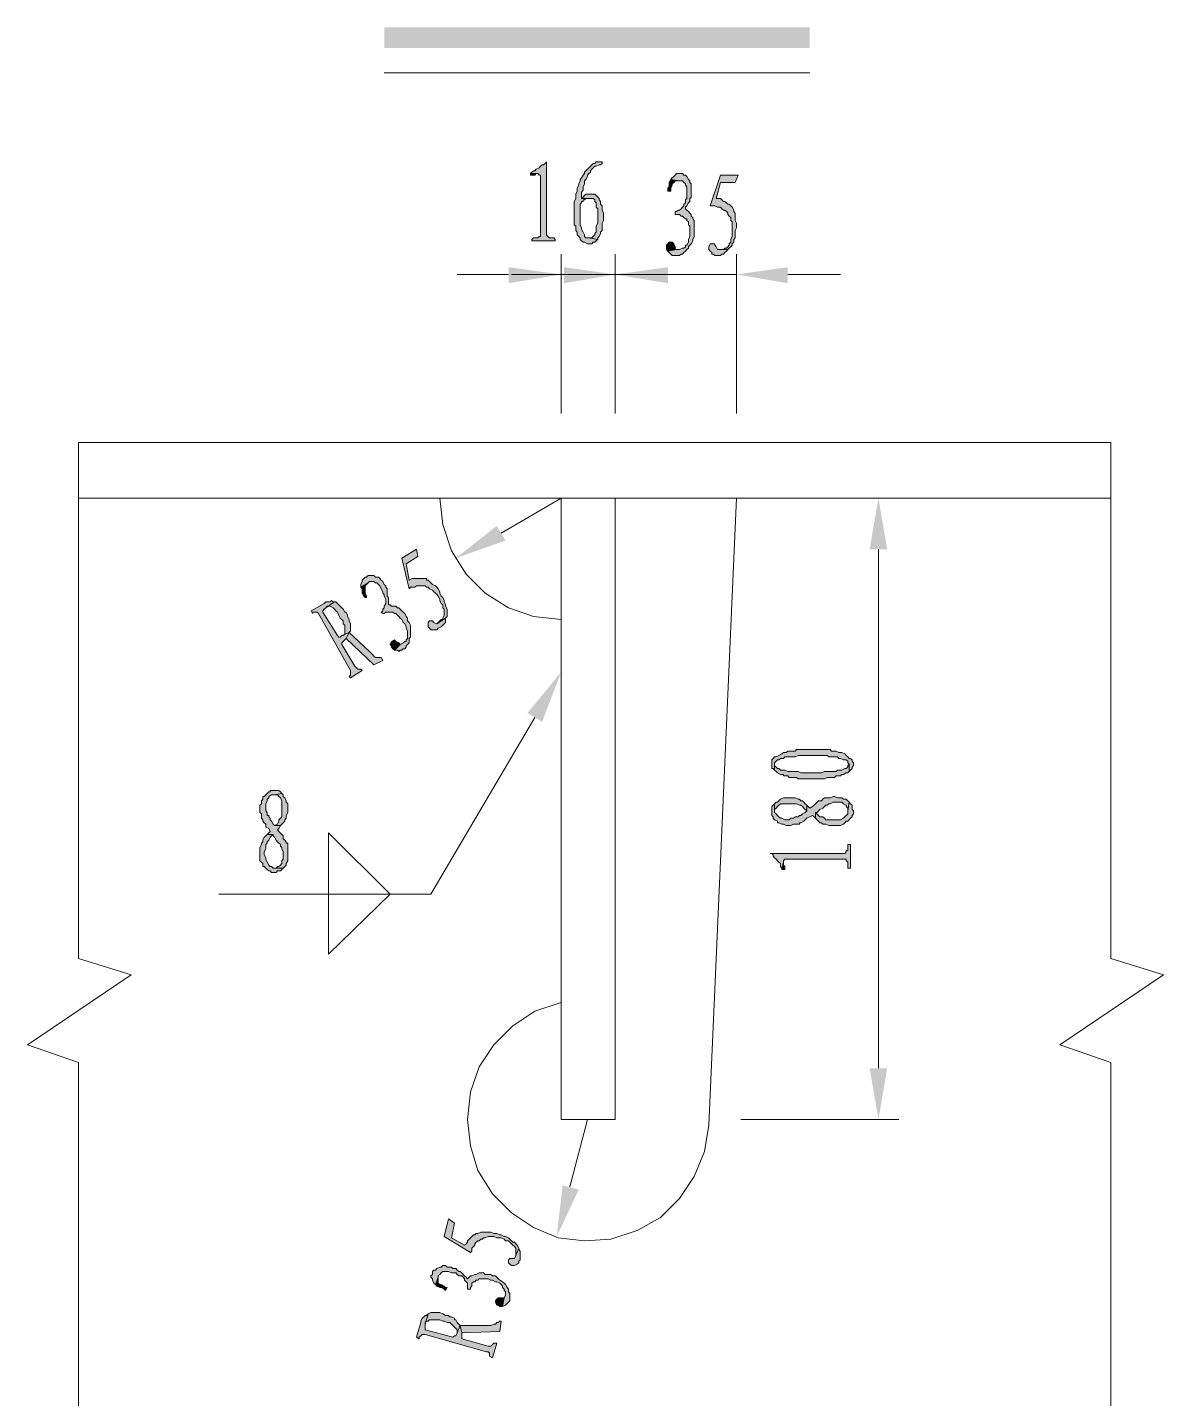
# Model space of a CAD drawing. Header units: inches. Extents: x 20 to 409, y 5 to 283.
# Drawn here: x 278.27 to 311.16, y 32.74 to 72.45 of the extents above; entities that cross this region are included whole.
import ezdxf

# ---------------------------------------------------------------- set-up
doc = ezdxf.new("R2010")
doc.units = ezdxf.units.IN
doc.header["$MEASUREMENT"] = 0
doc.layers.add('C00-00-00', color=7, linetype='Continuous')

msp = doc.modelspace()

# ---------------------------------------------------------------- hatches: boundary and pattern name
at = {"layer": 'C00-00-00'}
h = msp.add_hatch(color=0, dxfattribs=at)
h.dxf.hatch_style = 2
h.paths.add_polyline_path([(288.595, 72.45), (288.595, 71.857), (300.914, 72.45)])
h = msp.add_hatch(color=0, dxfattribs=at)
h.dxf.hatch_style = 2
h.paths.add_polyline_path([(288.595, 71.857), (300.914, 72.45), (300.914, 71.857)])
h = msp.add_hatch(color=0, dxfattribs=at)
h.dxf.hatch_style = 2
h.paths.add_polyline_path([(293.294, 68.555), (293.252, 68.513), (293.21, 68.471), (293.167, 68.471), (293.125, 68.428), (293.083, 68.386), (292.998, 68.344), (292.956, 68.301), (292.913, 68.301), (292.871, 68.259), (292.829, 68.217), (293.04, 68.217), (293.083, 68.174), (293.125, 68.174), (293.125, 68.09), (293.125, 66.396), (293.083, 66.396), (293.04, 66.354), (292.913, 66.354), (292.871, 66.312), (292.871, 66.269), (293.548, 66.269), (293.548, 66.312), (293.506, 66.354), (293.379, 66.354), (293.337, 66.396), (293.294, 66.439)])
h = msp.add_hatch(color=0, dxfattribs=at)
h.dxf.hatch_style = 2
h.paths.add_polyline_path([(294.903, 68.555), (294.734, 68.555), (294.691, 68.513), (294.649, 68.513), (294.607, 68.471), (294.564, 68.428), (294.522, 68.386), (294.48, 68.344), (294.437, 68.301), (294.395, 68.259), (294.395, 68.217), (294.353, 68.174), (294.31, 68.09), (294.268, 68.047), (294.268, 68.005), (294.226, 67.92), (294.226, 67.878), (294.183, 67.793), (294.183, 67.709), (294.141, 67.624), (294.141, 67.497), (294.099, 67.412), (294.099, 66.735), (294.141, 66.693), (294.141, 66.566), (294.183, 66.523), (294.183, 66.439), (294.226, 66.396), (294.268, 66.354), (294.268, 66.312), (294.31, 66.269), (294.353, 66.227), (294.395, 66.227), (294.48, 66.185), (294.607, 66.185), (294.649, 66.227), (294.691, 66.227), (294.734, 66.269), (294.776, 66.312), (294.522, 66.354), (294.437, 66.354), (294.395, 66.396), (294.395, 66.439), (294.353, 66.523), (294.31, 66.608), (294.31, 66.65), (294.268, 66.735), (294.268, 67.328), (294.31, 67.37), (294.31, 67.412), (294.353, 67.412), (294.353, 67.455), (294.395, 67.455), (294.437, 67.497), (294.564, 67.497), (294.31, 67.497), (294.31, 67.666), (294.353, 67.751), (294.353, 67.836), (294.395, 67.92), (294.395, 68.005), (294.437, 68.047), (294.48, 68.132), (294.48, 68.174), (294.522, 68.217), (294.564, 68.259), (294.564, 68.301), (294.607, 68.344), (294.649, 68.386), (294.691, 68.428), (294.734, 68.428), (294.818, 68.471), (294.861, 68.471), (294.903, 68.513)])
h = msp.add_hatch(color=0, dxfattribs=at)
h.dxf.hatch_style = 2
h.paths.add_polyline_path([(292.829, 68.217), (292.829, 68.174), (292.913, 68.174), (292.956, 68.174), (292.998, 68.217), (293.04, 68.217)])
h = msp.add_hatch(color=0, dxfattribs=at)
h.dxf.hatch_style = 2
h.paths.add_polyline_path([(297.189, 68.217), (297.062, 68.217), (297.02, 68.174), (296.977, 68.132), (296.935, 68.09), (296.893, 68.047), (297.147, 68.005), (297.231, 68.005), (297.274, 67.963), (297.316, 67.92), (297.316, 67.878), (297.358, 67.836), (297.358, 67.497), (297.316, 67.455), (297.316, 67.37), (297.274, 67.328), (297.274, 67.285), (297.231, 67.243), (297.189, 67.201), (297.147, 67.158), (297.104, 67.158), (297.062, 67.116), (297.02, 67.116), (297.02, 67.031), (297.147, 67.031), (297.189, 66.989), (297.231, 66.989), (297.274, 66.947), (297.316, 66.904), (297.358, 66.904), (297.358, 66.862), (297.401, 66.82), (297.401, 66.735), (297.443, 66.693), (297.443, 66.396), (297.401, 66.312), (297.401, 66.227), (297.358, 66.142), (297.316, 66.142), (297.316, 66.1), (297.274, 66.058), (297.231, 66.058), (297.147, 66.015), (297.062, 66.015), (296.808, 65.973), (296.85, 65.931), (296.893, 65.888), (296.935, 65.846), (297.147, 65.846), (297.189, 65.888), (297.231, 65.888), (297.274, 65.931), (297.316, 65.973), (297.358, 66.015), (297.401, 66.058), (297.401, 66.1), (297.443, 66.142), (297.485, 66.185), (297.528, 66.269), (297.528, 66.312), (297.57, 66.396), (297.57, 66.862), (297.528, 66.904), (297.528, 66.947), (297.485, 66.989), (297.485, 67.031), (297.443, 67.074), (297.401, 67.116), (297.358, 67.158), (297.316, 67.201), (297.316, 67.243), (297.358, 67.285), (297.401, 67.37), (297.443, 67.412), (297.443, 67.497), (297.485, 67.539), (297.485, 67.92), (297.443, 67.963), (297.443, 68.005), (297.401, 68.047), (297.358, 68.132), (297.316, 68.174), (297.274, 68.174), (297.231, 68.217)])
h = msp.add_hatch(color=0, dxfattribs=at)
h.dxf.hatch_style = 2
h.paths.add_polyline_path([(296.893, 68.047), (296.85, 67.963), (296.85, 67.836), (296.808, 67.793), (296.808, 67.709), (296.893, 67.709), (296.893, 67.793), (296.935, 67.878), (296.935, 67.92), (296.977, 67.963), (297.02, 68.005), (297.147, 68.005)])
h = msp.add_hatch(color=0, dxfattribs=at)
h.dxf.hatch_style = 2
h.paths.add_polyline_path([(298.84, 68.174), (298.332, 68.174), (298.036, 67.285), (298.163, 67.285), (298.247, 67.243), (298.332, 67.243), (298.374, 67.201), (298.417, 67.158), (298.459, 67.158), (298.501, 67.116), (298.544, 67.074), (298.544, 67.031), (298.586, 66.989), (298.628, 66.947), (298.628, 66.862), (298.671, 66.82), (298.671, 66.396), (298.628, 66.312), (298.628, 66.269), (298.628, 66.227), (298.586, 66.185), (298.586, 66.142), (298.544, 66.1), (298.501, 66.058), (298.459, 66.058), (298.417, 66.015), (298.247, 66.015), (298.544, 66.015), (298.586, 66.058), (298.628, 66.1), (298.671, 66.142), (298.671, 66.185), (298.713, 66.227), (298.713, 66.312), (298.755, 66.354), (298.755, 66.566), (298.798, 66.65), (298.798, 66.777), (298.755, 66.862), (298.755, 67.074), (298.713, 67.116), (298.713, 67.158), (298.671, 67.243), (298.628, 67.285), (298.586, 67.328), (298.544, 67.328), (298.501, 67.37), (298.459, 67.412), (298.417, 67.412), (298.374, 67.455), (298.332, 67.497), (298.205, 67.497), (298.332, 67.963), (298.755, 67.963)])
h = msp.add_hatch(color=0, dxfattribs=at)
h.dxf.hatch_style = 2
h.paths.add_polyline_path([(294.607, 67.624), (294.437, 67.624), (294.395, 67.582), (294.353, 67.539), (294.31, 67.497), (294.649, 67.497), (294.691, 67.455), (294.691, 67.412), (294.734, 67.37), (294.734, 67.243), (294.776, 67.201), (294.776, 66.777), (294.734, 66.693), (294.734, 66.566), (294.734, 66.523), (294.691, 66.481), (294.691, 66.439), (294.649, 66.396), (294.607, 66.354), (294.522, 66.354), (294.776, 66.312), (294.776, 66.354), (294.818, 66.396), (294.861, 66.481), (294.861, 66.523), (294.903, 66.566), (294.903, 66.777), (294.945, 66.862), (294.945, 67.074), (294.903, 67.158), (294.903, 67.285), (294.861, 67.328), (294.861, 67.412), (294.818, 67.455), (294.818, 67.497), (294.776, 67.539), (294.734, 67.582), (294.691, 67.624)])
h = msp.add_hatch(color=0, dxfattribs=at)
h.dxf.hatch_style = 2
h.paths.add_polyline_path([(296.893, 66.227), (296.85, 66.227), (296.808, 66.185), (296.766, 66.142), (296.766, 66.015), (296.808, 65.973), (297.062, 66.015), (297.02, 66.015), (297.02, 66.1), (296.977, 66.185), (296.935, 66.227)])
h = msp.add_hatch(color=0, dxfattribs=at)
h.dxf.hatch_style = 2
h.paths.add_polyline_path([(298.078, 66.185), (298.036, 66.185), (297.993, 66.1), (297.993, 66.015), (298.036, 65.973), (298.078, 65.931), (298.078, 65.888), (298.12, 65.888), (298.163, 65.846), (298.332, 65.846), (298.374, 65.888), (298.417, 65.888), (298.459, 65.931), (298.501, 65.973), (298.544, 66.015), (298.247, 66.015), (298.205, 66.1), (298.163, 66.142), (298.163, 66.185)])
h = msp.add_hatch(color=0, dxfattribs=at)
h.dxf.hatch_style = 2
h.paths.add_polyline_path([(292.194, 65.507), (292.194, 65.042), (293.718, 65.296)])
h = msp.add_hatch(color=0, dxfattribs=at)
h.dxf.hatch_style = 2
h.paths.add_polyline_path([(293.802, 65.507), (293.802, 65.042), (295.284, 65.296)])
h = msp.add_hatch(color=0, dxfattribs=at)
h.dxf.hatch_style = 2
h.paths.add_polyline_path([(296.808, 65.507), (296.808, 65.042), (295.284, 65.296)])
h = msp.add_hatch(color=0, dxfattribs=at)
h.dxf.hatch_style = 2
h.paths.add_polyline_path([(300.279, 65.507), (300.279, 65.042), (298.798, 65.296)])
h = msp.add_hatch(color=0, dxfattribs=at)
h.dxf.hatch_style = 2
h.paths.add_polyline_path([(302.65, 57.337), (303.158, 57.337), (302.904, 58.819)])
h = msp.add_hatch(color=0, dxfattribs=at)
h.dxf.hatch_style = 2
h.paths.add_polyline_path([(291.855, 58.014), (292.109, 57.591), (290.67, 57.083)])
h = msp.add_hatch(color=0, dxfattribs=at)
h.dxf.hatch_style = 2
h.paths.add_polyline_path([(289.527, 57.337), (289.103, 57.083), (289.315, 56.194), (289.357, 56.236), (289.484, 56.236), (289.527, 56.279), (289.781, 56.279), (289.823, 56.236), (289.865, 56.236), (289.908, 56.194), (289.992, 56.152), (290.035, 56.109), (290.077, 56.067), (290.119, 56.025), (290.162, 55.982), (290.204, 55.898), (290.204, 55.855), (290.246, 55.771), (290.289, 55.728), (290.289, 55.644), (290.331, 55.601), (290.331, 55.432), (290.289, 55.347), (290.289, 55.305), (290.246, 55.305), (290.204, 55.263), (290.162, 55.22), (290.119, 55.178), (290.373, 55.347), (290.416, 55.39), (290.416, 55.601), (290.373, 55.686), (290.373, 55.728), (290.331, 55.813), (290.331, 55.855), (290.289, 55.94), (290.246, 55.982), (290.204, 56.067), (290.204, 56.109), (290.162, 56.194), (290.119, 56.236), (290.077, 56.279), (289.992, 56.321), (289.95, 56.363), (289.908, 56.406), (289.865, 56.448), (289.823, 56.448), (289.823, 56.49), (289.4, 56.49), (289.315, 56.448), (289.23, 56.914), (289.569, 57.125)])
h = msp.add_hatch(color=0, dxfattribs=at)
h.dxf.hatch_style = 2
h.paths.add_polyline_path([(288.087, 56.533), (288.045, 56.533), (288.003, 56.49), (287.96, 56.448), (287.96, 56.406), (287.918, 56.321), (287.918, 56.236), (288.13, 56.363), (288.172, 56.406), (288.299, 56.406), (288.341, 56.363), (288.384, 56.363), (288.426, 56.321), (288.468, 56.279), (288.511, 56.194), (288.553, 56.109), (288.553, 56.067), (288.595, 56.025), (288.595, 55.982), (288.638, 55.898), (288.638, 55.771), (288.595, 55.686), (288.595, 55.644), (288.553, 55.601), (288.553, 55.559), (288.511, 55.517), (288.553, 55.474), (288.595, 55.474), (288.638, 55.517), (288.849, 55.517), (288.892, 55.474), (288.934, 55.474), (288.976, 55.432), (289.019, 55.39), (289.061, 55.347), (289.103, 55.305), (289.146, 55.22), (289.188, 55.178), (289.23, 55.093), (289.23, 55.051), (289.273, 54.966), (289.273, 54.755), (289.23, 54.712), (289.23, 54.67), (289.188, 54.67), (289.146, 54.628), (289.061, 54.585), (288.892, 54.416), (288.976, 54.416), (289.019, 54.374), (289.061, 54.416), (289.103, 54.416), (289.146, 54.458), (289.188, 54.458), (289.23, 54.501), (289.23, 54.543), (289.273, 54.585), (289.315, 54.628), (289.315, 54.755), (289.357, 54.797), (289.357, 55.136), (289.315, 55.22), (289.273, 55.263), (289.273, 55.347), (289.23, 55.39), (289.188, 55.474), (289.146, 55.517), (289.103, 55.559), (289.061, 55.601), (289.019, 55.644), (288.976, 55.644), (288.934, 55.686), (288.807, 55.686), (288.765, 55.728), (288.722, 55.728), (288.722, 55.771), (288.722, 55.94), (288.68, 55.982), (288.68, 56.194), (288.638, 56.236), (288.638, 56.279), (288.595, 56.321), (288.553, 56.406), (288.511, 56.448), (288.468, 56.49), (288.426, 56.533), (288.341, 56.533), (288.299, 56.575), (288.13, 56.575)])
h = msp.add_hatch(color=0, dxfattribs=at)
h.dxf.hatch_style = 2
h.paths.add_polyline_path([(287.918, 56.236), (287.96, 56.194), (287.96, 56.067), (288.003, 55.982), (288.045, 55.94), (288.087, 55.94), (288.087, 55.982), (288.045, 56.067), (288.045, 56.279), (288.087, 56.321), (288.13, 56.363)])
h = msp.add_hatch(color=0, dxfattribs=at)
h.dxf.hatch_style = 2
h.paths.add_polyline_path([(286.86, 55.771), (286.479, 55.559), (286.521, 55.474), (286.521, 55.517), (286.606, 55.517), (286.648, 55.517), (286.69, 55.474), (287.622, 53.823), (287.622, 53.696), (287.579, 53.654), (287.622, 53.612), (287.96, 53.823), (287.918, 53.866), (287.833, 53.866), (287.791, 53.908), (287.749, 53.95), (287.368, 54.585), (287.368, 54.628), (287.41, 54.67), (287.452, 54.712), (287.495, 54.755), (287.579, 54.924), (287.368, 54.839), (287.325, 54.797), (287.283, 54.797), (287.241, 54.839), (286.817, 55.517), (286.817, 55.559), (286.86, 55.601), (286.902, 55.644), (287.156, 55.813), (287.114, 55.813), (287.071, 55.855), (287.029, 55.813), (286.902, 55.813)])
h = msp.add_hatch(color=0, dxfattribs=at)
h.dxf.hatch_style = 2
h.paths.add_polyline_path([(287.156, 55.813), (286.902, 55.644), (286.944, 55.686), (287.029, 55.686), (287.114, 55.644), (287.156, 55.601), (287.198, 55.559), (287.241, 55.517), (287.283, 55.432), (287.325, 55.347), (287.368, 55.305), (287.41, 55.263), (287.41, 55.178), (287.452, 55.136), (287.452, 54.882), (287.41, 54.839), (287.368, 54.839), (287.579, 54.924), (287.622, 54.966), (287.622, 55.051), (287.622, 55.136), (287.622, 55.178), (287.579, 55.263), (287.579, 55.305), (287.537, 55.39), (287.537, 55.432), (287.495, 55.517), (287.452, 55.517), (287.41, 55.601), (287.368, 55.644), (287.325, 55.686), (287.283, 55.728), (287.241, 55.771), (287.198, 55.813)])
h = msp.add_hatch(color=0, dxfattribs=at)
h.dxf.hatch_style = 2
h.paths.add_polyline_path([(289.908, 55.263), (289.865, 55.22), (289.865, 55.093), (289.908, 55.051), (289.95, 55.009), (290.119, 55.009), (290.162, 55.051), (290.246, 55.093), (290.289, 55.136), (290.331, 55.178), (290.373, 55.22), (290.373, 55.347), (290.119, 55.178), (290.035, 55.22), (289.992, 55.263)])
h = msp.add_hatch(color=0, dxfattribs=at)
h.dxf.hatch_style = 2
h.paths.add_polyline_path([(287.579, 54.924), (287.495, 54.755), (288.299, 53.993), (288.553, 54.12), (288.511, 54.204), (288.341, 54.204), (288.299, 54.247), (288.257, 54.289), (288.172, 54.374)])
h = msp.add_hatch(color=0, dxfattribs=at)
h.dxf.hatch_style = 2
h.paths.add_polyline_path([(288.807, 54.67), (288.765, 54.585), (288.807, 54.543), (288.807, 54.501), (288.849, 54.458), (288.892, 54.416), (289.061, 54.585), (289.019, 54.628), (288.934, 54.67), (288.892, 54.712)])
h = msp.add_hatch(color=0, dxfattribs=at)
h.dxf.hatch_style = 2
h.paths.add_polyline_path([(292.744, 52.596), (293.718, 53.781), (293.167, 52.342)])
h = msp.add_hatch(color=0, dxfattribs=at)
h.dxf.hatch_style = 2
h.paths.add_polyline_path([(299.814, 51.114), (299.814, 50.987), (299.856, 50.987), (299.898, 50.945), (299.898, 51.156), (299.941, 51.199), (299.983, 51.241), (300.025, 51.241), (300.068, 51.283), (300.152, 51.283), (300.195, 51.326), (300.491, 51.326), (300.576, 51.368), (300.999, 51.368), (301.422, 51.368), (301.465, 51.326), (301.719, 51.326), (301.761, 51.283), (301.803, 51.283), (301.888, 51.241), (301.973, 51.241), (302.015, 51.199), (302.015, 51.156), (302.057, 51.114), (302.057, 50.902), (302.1, 50.945), (302.142, 50.987), (302.142, 51.029), (302.184, 51.072), (302.184, 51.156), (302.142, 51.199), (302.142, 51.241), (302.1, 51.283), (302.057, 51.283), (302.015, 51.326), (301.973, 51.368), (301.93, 51.41), (301.846, 51.453), (301.761, 51.453), (301.676, 51.495), (301.549, 51.495), (301.507, 51.537), (300.533, 51.537), (300.491, 51.495), (300.279, 51.495), (300.237, 51.453), (300.152, 51.453), (300.11, 51.41), (300.025, 51.368), (299.941, 51.326), (299.898, 51.326), (299.856, 51.283), (299.814, 51.241)])
h = msp.add_hatch(color=0, dxfattribs=at)
h.dxf.hatch_style = 2
h.paths.add_polyline_path([(299.898, 50.945), (299.941, 50.902), (299.983, 50.86), (300.068, 50.818), (300.152, 50.818), (300.152, 50.775), (300.279, 50.775), (300.322, 50.733), (300.533, 50.733), (300.576, 50.691), (301.338, 50.691), (301.422, 50.733), (301.549, 50.733), (301.634, 50.733), (301.676, 50.775), (301.803, 50.775), (301.846, 50.818), (301.888, 50.818), (301.973, 50.86), (302.015, 50.86), (302.057, 50.902), (302.057, 51.114), (302.015, 51.072), (302.015, 51.029), (301.973, 50.987), (301.93, 50.987), (301.846, 50.945), (301.719, 50.945), (301.676, 50.902), (301.338, 50.902), (301.253, 50.86), (300.66, 50.86), (300.576, 50.902), (300.279, 50.902), (300.195, 50.945), (300.068, 50.945), (300.025, 50.987), (299.983, 50.987), (299.941, 51.029), (299.898, 51.072), (299.898, 51.114)])
h = msp.add_hatch(color=0, dxfattribs=at)
h.dxf.hatch_style = 2
h.paths.add_polyline_path([(285.42, 50.352), (285.293, 50.352), (285.293, 50.31), (285.251, 50.31), (285.209, 50.267), (285.166, 50.225), (285.124, 50.183), (285.082, 50.183), (285.082, 50.098), (285.039, 50.056), (285.039, 49.971), (284.997, 49.929), (284.997, 49.717), (285.039, 49.675), (285.039, 49.548), (285.082, 49.505), (285.082, 49.463), (285.124, 49.421), (285.166, 49.378), (285.166, 49.294), (285.251, 49.251), (285.293, 49.167), (285.251, 49.124), (285.209, 49.082), (285.378, 49.082), (285.378, 49.04), (285.42, 48.997), (285.463, 48.913), (285.505, 48.87), (285.547, 48.828), (285.59, 48.786), (285.59, 48.743), (285.632, 48.701), (285.632, 48.659), (285.674, 48.574), (285.674, 48.362), (285.632, 48.32), (285.632, 48.235), (285.59, 48.193), (285.547, 48.151), (285.505, 48.151), (285.463, 48.108), (285.42, 48.108), (285.674, 48.108), (285.717, 48.151), (285.759, 48.193), (285.759, 48.235), (285.801, 48.32), (285.801, 48.828), (285.759, 48.828), (285.759, 48.87), (285.717, 48.913), (285.674, 48.955), (285.674, 49.04), (285.632, 49.082), (285.547, 49.167), (285.505, 49.209), (285.547, 49.251), (285.59, 49.336), (285.42, 49.336), (285.378, 49.378), (285.336, 49.463), (285.293, 49.505), (285.293, 49.548), (285.251, 49.59), (285.251, 49.632), (285.209, 49.632), (285.209, 49.717), (285.166, 49.759), (285.166, 49.971), (285.209, 50.056), (285.209, 50.098), (285.251, 50.14), (285.251, 50.183), (285.336, 50.225), (285.42, 50.225), (285.632, 50.267), (285.59, 50.31), (285.547, 50.352)])
h = msp.add_hatch(color=0, dxfattribs=at)
h.dxf.hatch_style = 2
h.paths.add_polyline_path([(285.632, 50.267), (285.42, 50.225), (285.505, 50.225), (285.547, 50.183), (285.59, 50.14), (285.632, 50.056), (285.632, 49.59), (285.59, 49.548), (285.547, 49.505), (285.547, 49.463), (285.505, 49.378), (285.42, 49.336), (285.59, 49.336), (285.632, 49.378), (285.674, 49.421), (285.717, 49.463), (285.717, 49.505), (285.759, 49.548), (285.759, 49.632), (285.801, 49.717), (285.801, 49.971), (285.759, 50.013), (285.759, 50.056), (285.717, 50.14), (285.674, 50.183), (285.674, 50.225)])
h = msp.add_hatch(color=0, dxfattribs=at)
h.dxf.hatch_style = 2
h.paths.add_polyline_path([(299.814, 49.759), (299.814, 49.632), (299.856, 49.59), (299.856, 49.548), (299.898, 49.505), (299.983, 49.463), (299.983, 49.421), (300.025, 49.421), (300.11, 49.378), (300.152, 49.378), (300.237, 49.336), (300.364, 49.336), (300.449, 49.378), (300.618, 49.378), (300.618, 49.421), (300.66, 49.421), (300.745, 49.463), (300.787, 49.505), (300.83, 49.548), (300.914, 49.59), (300.999, 49.632), (301.041, 49.59), (301.084, 49.548), (301.084, 49.717), (301.126, 49.717), (301.168, 49.759), (301.211, 49.802), (301.295, 49.844), (301.338, 49.886), (301.38, 49.929), (301.422, 49.929), (301.465, 49.971), (301.507, 49.971), (301.592, 50.013), (301.846, 50.013), (301.888, 49.971), (301.973, 49.929), (301.973, 49.886), (302.015, 49.844), (302.015, 49.759), (302.057, 50.013), (302.015, 50.056), (301.973, 50.098), (301.888, 50.098), (301.846, 50.14), (301.719, 50.14), (301.634, 50.183), (301.592, 50.183), (301.507, 50.14), (301.338, 50.14), (301.295, 50.098), (301.253, 50.056), (301.168, 50.056), (301.126, 50.013), (301.084, 49.971), (300.999, 49.886), (300.914, 49.844), (300.872, 49.886), (300.83, 49.929), (300.83, 49.759), (300.787, 49.717), (300.703, 49.675), (300.66, 49.632), (300.618, 49.632), (300.576, 49.59), (300.491, 49.59), (300.449, 49.548), (300.364, 49.548), (300.322, 49.505), (300.195, 49.505), (300.11, 49.548), (300.068, 49.548), (300.025, 49.59), (299.983, 49.632), (299.941, 49.675), (299.898, 49.717), (299.898, 49.971), (299.856, 49.929), (299.814, 49.886)])
h = msp.add_hatch(color=0, dxfattribs=at)
h.dxf.hatch_style = 2
h.paths.add_polyline_path([(299.898, 49.971), (299.898, 49.759), (299.898, 49.802), (299.941, 49.844), (299.983, 49.886), (300.025, 49.929), (300.068, 49.971), (300.533, 49.971), (300.618, 49.929), (300.66, 49.929), (300.703, 49.886), (300.745, 49.844), (300.83, 49.759), (300.83, 49.929), (300.787, 49.971), (300.745, 50.013), (300.703, 50.056), (300.66, 50.056), (300.618, 50.098), (300.576, 50.098), (300.491, 50.14), (300.152, 50.14), (300.068, 50.098), (300.025, 50.056), (299.983, 50.013), (299.941, 50.013)])
h = msp.add_hatch(color=0, dxfattribs=at)
h.dxf.hatch_style = 2
h.paths.add_polyline_path([(301.084, 49.548), (301.126, 49.505), (301.168, 49.463), (301.211, 49.421), (301.253, 49.421), (301.295, 49.378), (301.38, 49.378), (301.465, 49.336), (301.803, 49.336), (301.888, 49.378), (301.93, 49.421), (301.973, 49.463), (302.015, 49.463), (302.057, 49.505), (302.1, 49.548), (302.142, 49.59), (302.142, 49.632), (302.184, 49.675), (302.184, 49.759), (302.142, 49.802), (302.142, 49.929), (302.1, 49.971), (302.057, 50.013), (302.015, 49.759), (302.015, 49.675), (301.973, 49.632), (301.93, 49.59), (301.888, 49.548), (301.803, 49.505), (301.38, 49.505), (301.338, 49.548), (301.295, 49.59), (301.211, 49.59), (301.168, 49.632), (301.084, 49.717)])
h = msp.add_hatch(color=0, dxfattribs=at)
h.dxf.hatch_style = 2
h.paths.add_polyline_path([(285.209, 49.082), (285.166, 49.04), (285.124, 48.997), (285.082, 48.913), (285.082, 48.87), (285.039, 48.828), (285.039, 48.786), (284.997, 48.701), (284.997, 48.32), (285.039, 48.278), (285.082, 48.235), (285.082, 48.151), (285.124, 48.151), (285.166, 48.108), (285.209, 48.066), (285.251, 48.024), (285.293, 48.024), (285.336, 47.981), (285.42, 47.981), (285.463, 47.981), (285.505, 48.024), (285.59, 48.024), (285.632, 48.066), (285.674, 48.108), (285.378, 48.108), (285.336, 48.151), (285.293, 48.151), (285.251, 48.193), (285.209, 48.278), (285.166, 48.362), (285.166, 48.405), (285.124, 48.489), (285.124, 48.574), (285.166, 48.659), (285.166, 48.786), (285.209, 48.828), (285.209, 48.87), (285.251, 48.913), (285.293, 48.997), (285.378, 49.082)])
h = msp.add_hatch(color=0, dxfattribs=at)
h.dxf.hatch_style = 2
h.paths.add_polyline_path([(299.771, 48.532), (299.814, 48.532), (299.856, 48.489), (299.856, 48.447), (299.898, 48.405), (299.941, 48.362), (299.983, 48.32), (300.025, 48.278), (300.068, 48.235), (300.068, 48.151), (300.11, 48.108), (300.11, 48.066), (300.152, 48.278), (300.152, 48.32), (300.195, 48.362), (301.973, 48.362), (301.973, 48.32), (302.015, 48.278), (302.015, 48.108), (302.1, 48.108), (302.1, 48.786), (302.015, 48.786), (302.015, 48.616), (301.973, 48.616), (301.973, 48.574), (301.93, 48.532)])
h = msp.add_hatch(color=0, dxfattribs=at)
h.dxf.hatch_style = 2
h.paths.add_polyline_path([(300.11, 48.066), (300.195, 48.066), (300.195, 48.151), (300.152, 48.193), (300.152, 48.278)])
h = msp.add_hatch(color=0, dxfattribs=at)
h.dxf.hatch_style = 2
h.paths.add_polyline_path([(302.65, 42.309), (303.158, 42.309), (302.904, 40.827)])
h = msp.add_hatch(color=0, dxfattribs=at)
h.dxf.hatch_style = 2
h.paths.add_polyline_path([(293.76, 38.922), (294.226, 38.795), (293.591, 37.44)])
h = msp.add_hatch(color=0, dxfattribs=at)
h.dxf.hatch_style = 2
h.paths.add_polyline_path([(290.458, 37.948), (290.331, 37.44), (291.093, 36.975), (291.135, 37.017), (291.135, 37.102), (291.178, 37.144), (291.22, 37.186), (291.22, 37.229), (291.262, 37.271), (291.305, 37.313), (291.347, 37.313), (291.389, 37.356), (291.432, 37.356), (291.474, 37.398), (291.516, 37.398), (291.601, 37.44), (291.77, 37.44), (291.855, 37.398), (291.982, 37.398), (292.067, 37.356), (292.109, 37.313), (292.194, 37.313), (292.236, 37.271), (292.278, 37.229), (292.321, 37.186), (292.363, 37.144), (292.405, 37.102), (292.405, 36.89), (292.363, 36.805), (292.49, 37.102), (292.448, 37.186), (292.405, 37.229), (292.363, 37.271), (292.321, 37.271), (292.278, 37.313), (292.236, 37.356), (292.194, 37.398), (292.109, 37.44), (292.067, 37.44), (291.982, 37.483), (291.94, 37.483), (291.855, 37.525), (291.77, 37.525), (291.686, 37.567), (291.389, 37.567), (291.305, 37.525), (291.262, 37.525), (291.22, 37.483), (291.178, 37.483), (291.135, 37.44), (291.093, 37.398), (291.051, 37.356), (291.008, 37.313), (291.008, 37.271), (290.966, 37.229), (290.924, 37.186), (290.543, 37.398), (290.627, 37.821)])
h = msp.add_hatch(color=0, dxfattribs=at)
h.dxf.hatch_style = 2
h.paths.add_polyline_path([(292.194, 36.721), (292.194, 36.678), (292.236, 36.636), (292.278, 36.594), (292.363, 36.594), (292.448, 36.636), (292.49, 36.678), (292.49, 36.721), (292.532, 36.763), (292.532, 37.017), (292.49, 37.059), (292.49, 37.102), (292.363, 36.805), (292.236, 36.805), (292.194, 36.763)])
h = msp.add_hatch(color=0, dxfattribs=at)
h.dxf.hatch_style = 2
h.paths.add_polyline_path([(289.992, 36.34), (289.95, 36.297), (289.95, 36.255), (289.992, 36.213), (289.992, 36.17), (290.035, 36.086), (290.077, 36.043), (290.162, 36.255), (290.162, 36.297), (290.204, 36.34), (290.246, 36.382), (290.289, 36.424), (290.458, 36.424), (290.543, 36.382), (290.67, 36.382), (290.712, 36.34), (290.754, 36.297), (290.839, 36.297), (290.881, 36.255), (290.924, 36.213), (290.924, 36.17), (290.966, 36.128), (291.008, 36.086), (291.008, 35.916), (291.093, 35.916), (291.093, 35.959), (291.135, 36.001), (291.135, 36.086), (291.178, 36.128), (291.22, 36.128), (291.262, 36.17), (291.305, 36.17), (291.347, 36.213), (291.601, 36.213), (291.686, 36.17), (291.728, 36.17), (291.813, 36.128), (291.855, 36.128), (291.94, 36.086), (291.982, 36.043), (292.024, 36.001), (292.024, 35.959), (292.067, 35.916), (292.067, 35.874), (292.109, 35.832), (292.109, 35.747), (292.067, 35.662), (292.024, 35.408), (292.109, 35.451), (292.151, 35.493), (292.194, 35.535), (292.236, 35.578), (292.236, 35.789), (292.194, 35.832), (292.194, 35.916), (292.151, 35.959), (292.109, 36.043), (292.067, 36.086), (292.024, 36.128), (291.94, 36.17), (291.897, 36.213), (291.855, 36.255), (291.813, 36.297), (291.728, 36.297), (291.686, 36.34), (291.516, 36.34), (291.474, 36.382), (291.347, 36.382), (291.262, 36.34), (291.22, 36.34), (291.135, 36.297), (291.093, 36.297), (291.051, 36.255), (291.008, 36.213), (290.966, 36.255), (290.924, 36.297), (290.839, 36.382), (290.797, 36.424), (290.754, 36.424), (290.712, 36.467), (290.67, 36.509), (290.585, 36.509), (290.543, 36.551), (290.416, 36.551), (290.373, 36.594), (290.289, 36.594), (290.246, 36.551), (290.204, 36.551), (290.119, 36.509), (290.077, 36.467), (290.035, 36.467), (289.992, 36.424)])
h = msp.add_hatch(color=0, dxfattribs=at)
h.dxf.hatch_style = 2
h.paths.add_polyline_path([(290.077, 36.043), (290.119, 36.001), (290.204, 35.959), (290.246, 35.959), (290.331, 35.916), (290.373, 35.874), (290.416, 35.959), (290.373, 35.959), (290.331, 36.001), (290.246, 36.043), (290.204, 36.043), (290.162, 36.086), (290.162, 36.255)])
h = msp.add_hatch(color=0, dxfattribs=at)
h.dxf.hatch_style = 2
h.paths.add_polyline_path([(291.813, 35.578), (291.813, 35.535), (291.855, 35.451), (291.897, 35.451), (291.94, 35.408), (292.024, 35.408), (292.067, 35.662), (291.897, 35.662), (291.855, 35.62)])
h = msp.add_hatch(color=0, dxfattribs=at)
h.dxf.hatch_style = 2
h.paths.add_polyline_path([(289.654, 34.943), (289.527, 34.519), (289.611, 34.477), (289.611, 34.519), (289.654, 34.562), (289.696, 34.604), (289.781, 34.604), (291.559, 34.096), (291.601, 34.096), (291.643, 34.054), (291.643, 33.969), (291.728, 33.927), (291.855, 34.35), (291.77, 34.35), (291.728, 34.308), (291.686, 34.265), (291.601, 34.265), (290.839, 34.477), (290.839, 34.646), (290.797, 34.858), (290.712, 34.646), (290.67, 34.562), (290.627, 34.562), (290.585, 34.519), (289.781, 34.731), (289.781, 34.9), (289.865, 35.197), (289.823, 35.154), (289.781, 35.154), (289.738, 35.112), (289.696, 35.07), (289.654, 34.985)])
h = msp.add_hatch(color=0, dxfattribs=at)
h.dxf.hatch_style = 2
h.paths.add_polyline_path([(289.865, 35.197), (289.781, 34.9), (289.781, 34.943), (289.823, 34.985), (289.865, 34.985), (289.908, 35.027), (290.204, 35.027), (290.289, 34.985), (290.331, 34.985), (290.416, 34.943), (290.5, 34.943), (290.543, 34.9), (290.585, 34.858), (290.627, 34.816), (290.67, 34.773), (290.712, 34.731), (290.712, 34.646), (290.797, 34.858), (290.754, 34.9), (290.712, 34.943), (290.67, 35.027), (290.627, 35.027), (290.627, 35.07), (290.543, 35.112), (290.5, 35.112), (290.458, 35.154), (290.373, 35.154), (290.289, 35.197), (290.204, 35.239), (289.95, 35.239)])
h = msp.add_hatch(color=0, dxfattribs=at)
h.dxf.hatch_style = 2
h.paths.add_polyline_path([(290.797, 34.858), (290.839, 34.646), (291.94, 34.689), (291.982, 34.985), (291.94, 34.985), (291.897, 34.943), (291.855, 34.943), (291.813, 34.9), (291.77, 34.9), (291.686, 34.858)])

# ---------------------------------------------------------------- linework, layer by layer
at = {"layer": 'C00-00-00', "color": 0, "lineweight": 0}
for points in [[(288.595, 71.138), (300.914, 71.138)], [(293.718, 61.274), (293.718, 65.888)], [(295.284, 61.274), (295.284, 65.888)], [(295.284, 61.274), (295.284, 65.888)], [(298.798, 61.274), (298.798, 65.888)], [(292.194, 65.296), (290.712, 65.296)], [(293.802, 65.296), (292.278, 65.296)], [(293.718, 65.296), (295.284, 65.296)], [(295.284, 65.296), (298.798, 65.296)], [(296.808, 65.296), (298.29, 65.296)], [(300.279, 65.296), (301.803, 65.296)], [(279.748, 28.296), (279.748, 42.478), (278.266, 42.986), (281.272, 45.018), (279.748, 45.484), (279.748, 60.427)], [(309.635, 60.427), (279.748, 60.427)], [(309.635, 28.296), (309.635, 42.478), (308.153, 42.986), (311.159, 45.018), (309.635, 45.484), (309.635, 60.427)], [(309.635, 58.819), (279.748, 58.819)], [(290.204, 58.819), (290.289, 58.057), (290.543, 57.295), (290.966, 56.617), (291.516, 56.067), (292.194, 55.644), (292.913, 55.39), (293.718, 55.305)], [(298.798, 58.819), (290.204, 58.819)], [(290.204, 58.819), (290.289, 58.057), (290.543, 57.295), (290.966, 56.617), (291.516, 56.067), (292.194, 55.644), (292.913, 55.39), (293.718, 55.305)], [(293.718, 44.214), (292.956, 43.96), (292.321, 43.536), (291.77, 42.986), (291.347, 42.351), (291.093, 41.631), (291.008, 40.827), (291.093, 40.065), (291.305, 39.345), (291.728, 38.668), (292.278, 38.118), (292.913, 37.694), (293.633, 37.398), (294.395, 37.313), (295.157, 37.356), (295.919, 37.61), (296.596, 37.991), (297.147, 38.541), (297.57, 39.176), (297.866, 39.896), (297.993, 40.658), (298.798, 58.819)], [(293.718, 58.819), (291.982, 57.803)], [(293.718, 58.819), (293.718, 40.827)], [(295.284, 58.819), (295.284, 40.827)], [(298.925, 58.819), (303.497, 58.819)], [(302.904, 42.309), (302.904, 57.337)], [(292.956, 52.469), (289.95, 47.346), (283.812, 47.346)], [(288.765, 47.346), (286.987, 49.124)], [(286.987, 49.124), (286.987, 45.611), (288.765, 47.346)], [(295.284, 40.827), (293.718, 40.827)], [(294.48, 40.827), (293.972, 38.88)], [(298.925, 40.827), (303.497, 40.827)]]:
    msp.add_lwpolyline(points, dxfattribs=at)
for points in [[(293.294, 68.555), (293.252, 68.513), (293.21, 68.471), (293.167, 68.471), (293.125, 68.428), (293.083, 68.386), (292.998, 68.344), (292.956, 68.301), (292.913, 68.301), (292.871, 68.259), (292.829, 68.217), (293.04, 68.217), (293.083, 68.174), (293.125, 68.174), (293.125, 68.09), (293.125, 66.396), (293.083, 66.396), (293.04, 66.354), (292.913, 66.354), (292.871, 66.312), (292.871, 66.269), (293.548, 66.269), (293.548, 66.312), (293.506, 66.354), (293.379, 66.354), (293.337, 66.396), (293.294, 66.439)], [(294.903, 68.555), (294.734, 68.555), (294.691, 68.513), (294.649, 68.513), (294.607, 68.471), (294.564, 68.428), (294.522, 68.386), (294.48, 68.344), (294.437, 68.301), (294.395, 68.259), (294.395, 68.217), (294.353, 68.174), (294.31, 68.09), (294.268, 68.047), (294.268, 68.005), (294.226, 67.92), (294.226, 67.878), (294.183, 67.793), (294.183, 67.709), (294.141, 67.624), (294.141, 67.497), (294.099, 67.412), (294.099, 66.735), (294.141, 66.693), (294.141, 66.566), (294.183, 66.523), (294.183, 66.439), (294.226, 66.396), (294.268, 66.354), (294.268, 66.312), (294.31, 66.269), (294.353, 66.227), (294.395, 66.227), (294.48, 66.185), (294.607, 66.185), (294.649, 66.227), (294.691, 66.227), (294.734, 66.269), (294.776, 66.312), (294.522, 66.354), (294.437, 66.354), (294.395, 66.396), (294.395, 66.439), (294.353, 66.523), (294.31, 66.608), (294.31, 66.65), (294.268, 66.735), (294.268, 67.328), (294.31, 67.37), (294.31, 67.412), (294.353, 67.412), (294.353, 67.455), (294.395, 67.455), (294.437, 67.497), (294.564, 67.497), (294.31, 67.497), (294.31, 67.666), (294.353, 67.751), (294.353, 67.836), (294.395, 67.92), (294.395, 68.005), (294.437, 68.047), (294.48, 68.132), (294.48, 68.174), (294.522, 68.217), (294.564, 68.259), (294.564, 68.301), (294.607, 68.344), (294.649, 68.386), (294.691, 68.428), (294.734, 68.428), (294.818, 68.471), (294.861, 68.471), (294.903, 68.513)], [(292.829, 68.217), (292.829, 68.174), (292.913, 68.174), (292.956, 68.174), (292.998, 68.217), (293.04, 68.217)], [(297.189, 68.217), (297.062, 68.217), (297.02, 68.174), (296.977, 68.132), (296.935, 68.09), (296.893, 68.047), (297.147, 68.005), (297.231, 68.005), (297.274, 67.963), (297.316, 67.92), (297.316, 67.878), (297.358, 67.836), (297.358, 67.497), (297.316, 67.455), (297.316, 67.37), (297.274, 67.328), (297.274, 67.285), (297.231, 67.243), (297.189, 67.201), (297.147, 67.158), (297.104, 67.158), (297.062, 67.116), (297.02, 67.116), (297.02, 67.031), (297.147, 67.031), (297.189, 66.989), (297.231, 66.989), (297.274, 66.947), (297.316, 66.904), (297.358, 66.904), (297.358, 66.862), (297.401, 66.82), (297.401, 66.735), (297.443, 66.693), (297.443, 66.396), (297.401, 66.312), (297.401, 66.227), (297.358, 66.142), (297.316, 66.142), (297.316, 66.1), (297.274, 66.058), (297.231, 66.058), (297.147, 66.015), (297.062, 66.015), (296.808, 65.973), (296.85, 65.931), (296.893, 65.888), (296.935, 65.846), (297.147, 65.846), (297.189, 65.888), (297.231, 65.888), (297.274, 65.931), (297.316, 65.973), (297.358, 66.015), (297.401, 66.058), (297.401, 66.1), (297.443, 66.142), (297.485, 66.185), (297.528, 66.269), (297.528, 66.312), (297.57, 66.396), (297.57, 66.862), (297.528, 66.904), (297.528, 66.947), (297.485, 66.989), (297.485, 67.031), (297.443, 67.074), (297.401, 67.116), (297.358, 67.158), (297.316, 67.201), (297.316, 67.243), (297.358, 67.285), (297.401, 67.37), (297.443, 67.412), (297.443, 67.497), (297.485, 67.539), (297.485, 67.92), (297.443, 67.963), (297.443, 68.005), (297.401, 68.047), (297.358, 68.132), (297.316, 68.174), (297.274, 68.174), (297.231, 68.217)], [(296.893, 68.047), (296.85, 67.963), (296.85, 67.836), (296.808, 67.793), (296.808, 67.709), (296.893, 67.709), (296.893, 67.793), (296.935, 67.878), (296.935, 67.92), (296.977, 67.963), (297.02, 68.005), (297.147, 68.005)], [(298.84, 68.174), (298.332, 68.174), (298.036, 67.285), (298.163, 67.285), (298.247, 67.243), (298.332, 67.243), (298.374, 67.201), (298.417, 67.158), (298.459, 67.158), (298.501, 67.116), (298.544, 67.074), (298.544, 67.031), (298.586, 66.989), (298.628, 66.947), (298.628, 66.862), (298.671, 66.82), (298.671, 66.396), (298.628, 66.312), (298.628, 66.269), (298.628, 66.227), (298.586, 66.185), (298.586, 66.142), (298.544, 66.1), (298.501, 66.058), (298.459, 66.058), (298.417, 66.015), (298.247, 66.015), (298.544, 66.015), (298.586, 66.058), (298.628, 66.1), (298.671, 66.142), (298.671, 66.185), (298.713, 66.227), (298.713, 66.312), (298.755, 66.354), (298.755, 66.566), (298.798, 66.65), (298.798, 66.777), (298.755, 66.862), (298.755, 67.074), (298.713, 67.116), (298.713, 67.158), (298.671, 67.243), (298.628, 67.285), (298.586, 67.328), (298.544, 67.328), (298.501, 67.37), (298.459, 67.412), (298.417, 67.412), (298.374, 67.455), (298.332, 67.497), (298.205, 67.497), (298.332, 67.963), (298.755, 67.963)], [(294.607, 67.624), (294.437, 67.624), (294.395, 67.582), (294.353, 67.539), (294.31, 67.497), (294.649, 67.497), (294.691, 67.455), (294.691, 67.412), (294.734, 67.37), (294.734, 67.243), (294.776, 67.201), (294.776, 66.777), (294.734, 66.693), (294.734, 66.566), (294.734, 66.523), (294.691, 66.481), (294.691, 66.439), (294.649, 66.396), (294.607, 66.354), (294.522, 66.354), (294.776, 66.312), (294.776, 66.354), (294.818, 66.396), (294.861, 66.481), (294.861, 66.523), (294.903, 66.566), (294.903, 66.777), (294.945, 66.862), (294.945, 67.074), (294.903, 67.158), (294.903, 67.285), (294.861, 67.328), (294.861, 67.412), (294.818, 67.455), (294.818, 67.497), (294.776, 67.539), (294.734, 67.582), (294.691, 67.624)], [(296.893, 66.227), (296.85, 66.227), (296.808, 66.185), (296.766, 66.142), (296.766, 66.015), (296.808, 65.973), (297.062, 66.015), (297.02, 66.015), (297.02, 66.1), (296.977, 66.185), (296.935, 66.227)], [(298.078, 66.185), (298.036, 66.185), (297.993, 66.1), (297.993, 66.015), (298.036, 65.973), (298.078, 65.931), (298.078, 65.888), (298.12, 65.888), (298.163, 65.846), (298.332, 65.846), (298.374, 65.888), (298.417, 65.888), (298.459, 65.931), (298.501, 65.973), (298.544, 66.015), (298.247, 66.015), (298.205, 66.1), (298.163, 66.142), (298.163, 66.185)], [(289.527, 57.337), (289.103, 57.083), (289.315, 56.194), (289.357, 56.236), (289.484, 56.236), (289.527, 56.279), (289.781, 56.279), (289.823, 56.236), (289.865, 56.236), (289.908, 56.194), (289.992, 56.152), (290.035, 56.109), (290.077, 56.067), (290.119, 56.025), (290.162, 55.982), (290.204, 55.898), (290.204, 55.855), (290.246, 55.771), (290.289, 55.728), (290.289, 55.644), (290.331, 55.601), (290.331, 55.432), (290.289, 55.347), (290.289, 55.305), (290.246, 55.305), (290.204, 55.263), (290.162, 55.22), (290.119, 55.178), (290.373, 55.347), (290.416, 55.39), (290.416, 55.601), (290.373, 55.686), (290.373, 55.728), (290.331, 55.813), (290.331, 55.855), (290.289, 55.94), (290.246, 55.982), (290.204, 56.067), (290.204, 56.109), (290.162, 56.194), (290.119, 56.236), (290.077, 56.279), (289.992, 56.321), (289.95, 56.363), (289.908, 56.406), (289.865, 56.448), (289.823, 56.448), (289.823, 56.49), (289.4, 56.49), (289.315, 56.448), (289.23, 56.914), (289.569, 57.125)], [(288.087, 56.533), (288.045, 56.533), (288.003, 56.49), (287.96, 56.448), (287.96, 56.406), (287.918, 56.321), (287.918, 56.236), (288.13, 56.363), (288.172, 56.406), (288.299, 56.406), (288.341, 56.363), (288.384, 56.363), (288.426, 56.321), (288.468, 56.279), (288.511, 56.194), (288.553, 56.109), (288.553, 56.067), (288.595, 56.025), (288.595, 55.982), (288.638, 55.898), (288.638, 55.771), (288.595, 55.686), (288.595, 55.644), (288.553, 55.601), (288.553, 55.559), (288.511, 55.517), (288.553, 55.474), (288.595, 55.474), (288.638, 55.517), (288.849, 55.517), (288.892, 55.474), (288.934, 55.474), (288.976, 55.432), (289.019, 55.39), (289.061, 55.347), (289.103, 55.305), (289.146, 55.22), (289.188, 55.178), (289.23, 55.093), (289.23, 55.051), (289.273, 54.966), (289.273, 54.755), (289.23, 54.712), (289.23, 54.67), (289.188, 54.67), (289.146, 54.628), (289.061, 54.585), (288.892, 54.416), (288.976, 54.416), (289.019, 54.374), (289.061, 54.416), (289.103, 54.416), (289.146, 54.458), (289.188, 54.458), (289.23, 54.501), (289.23, 54.543), (289.273, 54.585), (289.315, 54.628), (289.315, 54.755), (289.357, 54.797), (289.357, 55.136), (289.315, 55.22), (289.273, 55.263), (289.273, 55.347), (289.23, 55.39), (289.188, 55.474), (289.146, 55.517), (289.103, 55.559), (289.061, 55.601), (289.019, 55.644), (288.976, 55.644), (288.934, 55.686), (288.807, 55.686), (288.765, 55.728), (288.722, 55.728), (288.722, 55.771), (288.722, 55.94), (288.68, 55.982), (288.68, 56.194), (288.638, 56.236), (288.638, 56.279), (288.595, 56.321), (288.553, 56.406), (288.511, 56.448), (288.468, 56.49), (288.426, 56.533), (288.341, 56.533), (288.299, 56.575), (288.13, 56.575)], [(287.918, 56.236), (287.96, 56.194), (287.96, 56.067), (288.003, 55.982), (288.045, 55.94), (288.087, 55.94), (288.087, 55.982), (288.045, 56.067), (288.045, 56.279), (288.087, 56.321), (288.13, 56.363)], [(286.86, 55.771), (286.479, 55.559), (286.521, 55.474), (286.521, 55.517), (286.606, 55.517), (286.648, 55.517), (286.69, 55.474), (287.622, 53.823), (287.622, 53.696), (287.579, 53.654), (287.622, 53.612), (287.96, 53.823), (287.918, 53.866), (287.833, 53.866), (287.791, 53.908), (287.749, 53.95), (287.368, 54.585), (287.368, 54.628), (287.41, 54.67), (287.452, 54.712), (287.495, 54.755), (287.579, 54.924), (287.368, 54.839), (287.325, 54.797), (287.283, 54.797), (287.241, 54.839), (286.817, 55.517), (286.817, 55.559), (286.86, 55.601), (286.902, 55.644), (287.156, 55.813), (287.114, 55.813), (287.071, 55.855), (287.029, 55.813), (286.902, 55.813)], [(287.156, 55.813), (286.902, 55.644), (286.944, 55.686), (287.029, 55.686), (287.114, 55.644), (287.156, 55.601), (287.198, 55.559), (287.241, 55.517), (287.283, 55.432), (287.325, 55.347), (287.368, 55.305), (287.41, 55.263), (287.41, 55.178), (287.452, 55.136), (287.452, 54.882), (287.41, 54.839), (287.368, 54.839), (287.579, 54.924), (287.622, 54.966), (287.622, 55.051), (287.622, 55.136), (287.622, 55.178), (287.579, 55.263), (287.579, 55.305), (287.537, 55.39), (287.537, 55.432), (287.495, 55.517), (287.452, 55.517), (287.41, 55.601), (287.368, 55.644), (287.325, 55.686), (287.283, 55.728), (287.241, 55.771), (287.198, 55.813)], [(289.908, 55.263), (289.865, 55.22), (289.865, 55.093), (289.908, 55.051), (289.95, 55.009), (290.119, 55.009), (290.162, 55.051), (290.246, 55.093), (290.289, 55.136), (290.331, 55.178), (290.373, 55.22), (290.373, 55.347), (290.119, 55.178), (290.035, 55.22), (289.992, 55.263)], [(287.579, 54.924), (287.495, 54.755), (288.299, 53.993), (288.553, 54.12), (288.511, 54.204), (288.341, 54.204), (288.299, 54.247), (288.257, 54.289), (288.172, 54.374)], [(288.807, 54.67), (288.765, 54.585), (288.807, 54.543), (288.807, 54.501), (288.849, 54.458), (288.892, 54.416), (289.061, 54.585), (289.019, 54.628), (288.934, 54.67), (288.892, 54.712)], [(299.814, 51.114), (299.814, 50.987), (299.856, 50.987), (299.898, 50.945), (299.898, 51.156), (299.941, 51.199), (299.983, 51.241), (300.025, 51.241), (300.068, 51.283), (300.152, 51.283), (300.195, 51.326), (300.491, 51.326), (300.576, 51.368), (300.999, 51.368), (301.422, 51.368), (301.465, 51.326), (301.719, 51.326), (301.761, 51.283), (301.803, 51.283), (301.888, 51.241), (301.973, 51.241), (302.015, 51.199), (302.015, 51.156), (302.057, 51.114), (302.057, 50.902), (302.1, 50.945), (302.142, 50.987), (302.142, 51.029), (302.184, 51.072), (302.184, 51.156), (302.142, 51.199), (302.142, 51.241), (302.1, 51.283), (302.057, 51.283), (302.015, 51.326), (301.973, 51.368), (301.93, 51.41), (301.846, 51.453), (301.761, 51.453), (301.676, 51.495), (301.549, 51.495), (301.507, 51.537), (300.533, 51.537), (300.491, 51.495), (300.279, 51.495), (300.237, 51.453), (300.152, 51.453), (300.11, 51.41), (300.025, 51.368), (299.941, 51.326), (299.898, 51.326), (299.856, 51.283), (299.814, 51.241)], [(299.898, 50.945), (299.941, 50.902), (299.983, 50.86), (300.068, 50.818), (300.152, 50.818), (300.152, 50.775), (300.279, 50.775), (300.322, 50.733), (300.533, 50.733), (300.576, 50.691), (301.338, 50.691), (301.422, 50.733), (301.549, 50.733), (301.634, 50.733), (301.676, 50.775), (301.803, 50.775), (301.846, 50.818), (301.888, 50.818), (301.973, 50.86), (302.015, 50.86), (302.057, 50.902), (302.057, 51.114), (302.015, 51.072), (302.015, 51.029), (301.973, 50.987), (301.93, 50.987), (301.846, 50.945), (301.719, 50.945), (301.676, 50.902), (301.338, 50.902), (301.253, 50.86), (300.66, 50.86), (300.576, 50.902), (300.279, 50.902), (300.195, 50.945), (300.068, 50.945), (300.025, 50.987), (299.983, 50.987), (299.941, 51.029), (299.898, 51.072), (299.898, 51.114)], [(285.42, 50.352), (285.293, 50.352), (285.293, 50.31), (285.251, 50.31), (285.209, 50.267), (285.166, 50.225), (285.124, 50.183), (285.082, 50.183), (285.082, 50.098), (285.039, 50.056), (285.039, 49.971), (284.997, 49.929), (284.997, 49.717), (285.039, 49.675), (285.039, 49.548), (285.082, 49.505), (285.082, 49.463), (285.124, 49.421), (285.166, 49.378), (285.166, 49.294), (285.251, 49.251), (285.293, 49.167), (285.251, 49.124), (285.209, 49.082), (285.378, 49.082), (285.378, 49.04), (285.42, 48.997), (285.463, 48.913), (285.505, 48.87), (285.547, 48.828), (285.59, 48.786), (285.59, 48.743), (285.632, 48.701), (285.632, 48.659), (285.674, 48.574), (285.674, 48.362), (285.632, 48.32), (285.632, 48.235), (285.59, 48.193), (285.547, 48.151), (285.505, 48.151), (285.463, 48.108), (285.42, 48.108), (285.674, 48.108), (285.717, 48.151), (285.759, 48.193), (285.759, 48.235), (285.801, 48.32), (285.801, 48.828), (285.759, 48.828), (285.759, 48.87), (285.717, 48.913), (285.674, 48.955), (285.674, 49.04), (285.632, 49.082), (285.547, 49.167), (285.505, 49.209), (285.547, 49.251), (285.59, 49.336), (285.42, 49.336), (285.378, 49.378), (285.336, 49.463), (285.293, 49.505), (285.293, 49.548), (285.251, 49.59), (285.251, 49.632), (285.209, 49.632), (285.209, 49.717), (285.166, 49.759), (285.166, 49.971), (285.209, 50.056), (285.209, 50.098), (285.251, 50.14), (285.251, 50.183), (285.336, 50.225), (285.42, 50.225), (285.632, 50.267), (285.59, 50.31), (285.547, 50.352)], [(285.632, 50.267), (285.42, 50.225), (285.505, 50.225), (285.547, 50.183), (285.59, 50.14), (285.632, 50.056), (285.632, 49.59), (285.59, 49.548), (285.547, 49.505), (285.547, 49.463), (285.505, 49.378), (285.42, 49.336), (285.59, 49.336), (285.632, 49.378), (285.674, 49.421), (285.717, 49.463), (285.717, 49.505), (285.759, 49.548), (285.759, 49.632), (285.801, 49.717), (285.801, 49.971), (285.759, 50.013), (285.759, 50.056), (285.717, 50.14), (285.674, 50.183), (285.674, 50.225)], [(299.814, 49.759), (299.814, 49.632), (299.856, 49.59), (299.856, 49.548), (299.898, 49.505), (299.983, 49.463), (299.983, 49.421), (300.025, 49.421), (300.11, 49.378), (300.152, 49.378), (300.237, 49.336), (300.364, 49.336), (300.449, 49.378), (300.618, 49.378), (300.618, 49.421), (300.66, 49.421), (300.745, 49.463), (300.787, 49.505), (300.83, 49.548), (300.914, 49.59), (300.999, 49.632), (301.041, 49.59), (301.084, 49.548), (301.084, 49.717), (301.126, 49.717), (301.168, 49.759), (301.211, 49.802), (301.295, 49.844), (301.338, 49.886), (301.38, 49.929), (301.422, 49.929), (301.465, 49.971), (301.507, 49.971), (301.592, 50.013), (301.846, 50.013), (301.888, 49.971), (301.973, 49.929), (301.973, 49.886), (302.015, 49.844), (302.015, 49.759), (302.057, 50.013), (302.015, 50.056), (301.973, 50.098), (301.888, 50.098), (301.846, 50.14), (301.719, 50.14), (301.634, 50.183), (301.592, 50.183), (301.507, 50.14), (301.338, 50.14), (301.295, 50.098), (301.253, 50.056), (301.168, 50.056), (301.126, 50.013), (301.084, 49.971), (300.999, 49.886), (300.914, 49.844), (300.872, 49.886), (300.83, 49.929), (300.83, 49.759), (300.787, 49.717), (300.703, 49.675), (300.66, 49.632), (300.618, 49.632), (300.576, 49.59), (300.491, 49.59), (300.449, 49.548), (300.364, 49.548), (300.322, 49.505), (300.195, 49.505), (300.11, 49.548), (300.068, 49.548), (300.025, 49.59), (299.983, 49.632), (299.941, 49.675), (299.898, 49.717), (299.898, 49.971), (299.856, 49.929), (299.814, 49.886)], [(299.898, 49.971), (299.898, 49.759), (299.898, 49.802), (299.941, 49.844), (299.983, 49.886), (300.025, 49.929), (300.068, 49.971), (300.533, 49.971), (300.618, 49.929), (300.66, 49.929), (300.703, 49.886), (300.745, 49.844), (300.83, 49.759), (300.83, 49.929), (300.787, 49.971), (300.745, 50.013), (300.703, 50.056), (300.66, 50.056), (300.618, 50.098), (300.576, 50.098), (300.491, 50.14), (300.152, 50.14), (300.068, 50.098), (300.025, 50.056), (299.983, 50.013), (299.941, 50.013)], [(301.084, 49.548), (301.126, 49.505), (301.168, 49.463), (301.211, 49.421), (301.253, 49.421), (301.295, 49.378), (301.38, 49.378), (301.465, 49.336), (301.803, 49.336), (301.888, 49.378), (301.93, 49.421), (301.973, 49.463), (302.015, 49.463), (302.057, 49.505), (302.1, 49.548), (302.142, 49.59), (302.142, 49.632), (302.184, 49.675), (302.184, 49.759), (302.142, 49.802), (302.142, 49.929), (302.1, 49.971), (302.057, 50.013), (302.015, 49.759), (302.015, 49.675), (301.973, 49.632), (301.93, 49.59), (301.888, 49.548), (301.803, 49.505), (301.38, 49.505), (301.338, 49.548), (301.295, 49.59), (301.211, 49.59), (301.168, 49.632), (301.084, 49.717)], [(285.209, 49.082), (285.166, 49.04), (285.124, 48.997), (285.082, 48.913), (285.082, 48.87), (285.039, 48.828), (285.039, 48.786), (284.997, 48.701), (284.997, 48.32), (285.039, 48.278), (285.082, 48.235), (285.082, 48.151), (285.124, 48.151), (285.166, 48.108), (285.209, 48.066), (285.251, 48.024), (285.293, 48.024), (285.336, 47.981), (285.42, 47.981), (285.463, 47.981), (285.505, 48.024), (285.59, 48.024), (285.632, 48.066), (285.674, 48.108), (285.378, 48.108), (285.336, 48.151), (285.293, 48.151), (285.251, 48.193), (285.209, 48.278), (285.166, 48.362), (285.166, 48.405), (285.124, 48.489), (285.124, 48.574), (285.166, 48.659), (285.166, 48.786), (285.209, 48.828), (285.209, 48.87), (285.251, 48.913), (285.293, 48.997), (285.378, 49.082)], [(299.771, 48.532), (299.814, 48.532), (299.856, 48.489), (299.856, 48.447), (299.898, 48.405), (299.941, 48.362), (299.983, 48.32), (300.025, 48.278), (300.068, 48.235), (300.068, 48.151), (300.11, 48.108), (300.11, 48.066), (300.152, 48.278), (300.152, 48.32), (300.195, 48.362), (301.973, 48.362), (301.973, 48.32), (302.015, 48.278), (302.015, 48.108), (302.1, 48.108), (302.1, 48.786), (302.015, 48.786), (302.015, 48.616), (301.973, 48.616), (301.973, 48.574), (301.93, 48.532)], [(300.11, 48.066), (300.195, 48.066), (300.195, 48.151), (300.152, 48.193), (300.152, 48.278)], [(290.458, 37.948), (290.331, 37.44), (291.093, 36.975), (291.135, 37.017), (291.135, 37.102), (291.178, 37.144), (291.22, 37.186), (291.22, 37.229), (291.262, 37.271), (291.305, 37.313), (291.347, 37.313), (291.389, 37.356), (291.432, 37.356), (291.474, 37.398), (291.516, 37.398), (291.601, 37.44), (291.77, 37.44), (291.855, 37.398), (291.982, 37.398), (292.067, 37.356), (292.109, 37.313), (292.194, 37.313), (292.236, 37.271), (292.278, 37.229), (292.321, 37.186), (292.363, 37.144), (292.405, 37.102), (292.405, 36.89), (292.363, 36.805), (292.49, 37.102), (292.448, 37.186), (292.405, 37.229), (292.363, 37.271), (292.321, 37.271), (292.278, 37.313), (292.236, 37.356), (292.194, 37.398), (292.109, 37.44), (292.067, 37.44), (291.982, 37.483), (291.94, 37.483), (291.855, 37.525), (291.77, 37.525), (291.686, 37.567), (291.389, 37.567), (291.305, 37.525), (291.262, 37.525), (291.22, 37.483), (291.178, 37.483), (291.135, 37.44), (291.093, 37.398), (291.051, 37.356), (291.008, 37.313), (291.008, 37.271), (290.966, 37.229), (290.924, 37.186), (290.543, 37.398), (290.627, 37.821)], [(292.194, 36.721), (292.194, 36.678), (292.236, 36.636), (292.278, 36.594), (292.363, 36.594), (292.448, 36.636), (292.49, 36.678), (292.49, 36.721), (292.532, 36.763), (292.532, 37.017), (292.49, 37.059), (292.49, 37.102), (292.363, 36.805), (292.236, 36.805), (292.194, 36.763)], [(289.992, 36.34), (289.95, 36.297), (289.95, 36.255), (289.992, 36.213), (289.992, 36.17), (290.035, 36.086), (290.077, 36.043), (290.162, 36.255), (290.162, 36.297), (290.204, 36.34), (290.246, 36.382), (290.289, 36.424), (290.458, 36.424), (290.543, 36.382), (290.67, 36.382), (290.712, 36.34), (290.754, 36.297), (290.839, 36.297), (290.881, 36.255), (290.924, 36.213), (290.924, 36.17), (290.966, 36.128), (291.008, 36.086), (291.008, 35.916), (291.093, 35.916), (291.093, 35.959), (291.135, 36.001), (291.135, 36.086), (291.178, 36.128), (291.22, 36.128), (291.262, 36.17), (291.305, 36.17), (291.347, 36.213), (291.601, 36.213), (291.686, 36.17), (291.728, 36.17), (291.813, 36.128), (291.855, 36.128), (291.94, 36.086), (291.982, 36.043), (292.024, 36.001), (292.024, 35.959), (292.067, 35.916), (292.067, 35.874), (292.109, 35.832), (292.109, 35.747), (292.067, 35.662), (292.024, 35.408), (292.109, 35.451), (292.151, 35.493), (292.194, 35.535), (292.236, 35.578), (292.236, 35.789), (292.194, 35.832), (292.194, 35.916), (292.151, 35.959), (292.109, 36.043), (292.067, 36.086), (292.024, 36.128), (291.94, 36.17), (291.897, 36.213), (291.855, 36.255), (291.813, 36.297), (291.728, 36.297), (291.686, 36.34), (291.516, 36.34), (291.474, 36.382), (291.347, 36.382), (291.262, 36.34), (291.22, 36.34), (291.135, 36.297), (291.093, 36.297), (291.051, 36.255), (291.008, 36.213), (290.966, 36.255), (290.924, 36.297), (290.839, 36.382), (290.797, 36.424), (290.754, 36.424), (290.712, 36.467), (290.67, 36.509), (290.585, 36.509), (290.543, 36.551), (290.416, 36.551), (290.373, 36.594), (290.289, 36.594), (290.246, 36.551), (290.204, 36.551), (290.119, 36.509), (290.077, 36.467), (290.035, 36.467), (289.992, 36.424)], [(290.077, 36.043), (290.119, 36.001), (290.204, 35.959), (290.246, 35.959), (290.331, 35.916), (290.373, 35.874), (290.416, 35.959), (290.373, 35.959), (290.331, 36.001), (290.246, 36.043), (290.204, 36.043), (290.162, 36.086), (290.162, 36.255)], [(291.813, 35.578), (291.813, 35.535), (291.855, 35.451), (291.897, 35.451), (291.94, 35.408), (292.024, 35.408), (292.067, 35.662), (291.897, 35.662), (291.855, 35.62)], [(289.654, 34.943), (289.527, 34.519), (289.611, 34.477), (289.611, 34.519), (289.654, 34.562), (289.696, 34.604), (289.781, 34.604), (291.559, 34.096), (291.601, 34.096), (291.643, 34.054), (291.643, 33.969), (291.728, 33.927), (291.855, 34.35), (291.77, 34.35), (291.728, 34.308), (291.686, 34.265), (291.601, 34.265), (290.839, 34.477), (290.839, 34.646), (290.797, 34.858), (290.712, 34.646), (290.67, 34.562), (290.627, 34.562), (290.585, 34.519), (289.781, 34.731), (289.781, 34.9), (289.865, 35.197), (289.823, 35.154), (289.781, 35.154), (289.738, 35.112), (289.696, 35.07), (289.654, 34.985)], [(289.865, 35.197), (289.781, 34.9), (289.781, 34.943), (289.823, 34.985), (289.865, 34.985), (289.908, 35.027), (290.204, 35.027), (290.289, 34.985), (290.331, 34.985), (290.416, 34.943), (290.5, 34.943), (290.543, 34.9), (290.585, 34.858), (290.627, 34.816), (290.67, 34.773), (290.712, 34.731), (290.712, 34.646), (290.797, 34.858), (290.754, 34.9), (290.712, 34.943), (290.67, 35.027), (290.627, 35.027), (290.627, 35.07), (290.543, 35.112), (290.5, 35.112), (290.458, 35.154), (290.373, 35.154), (290.289, 35.197), (290.204, 35.239), (289.95, 35.239)], [(290.797, 34.858), (290.839, 34.646), (291.94, 34.689), (291.982, 34.985), (291.94, 34.985), (291.897, 34.943), (291.855, 34.943), (291.813, 34.9), (291.77, 34.9), (291.686, 34.858)]]:
    msp.add_lwpolyline(points, close=True, dxfattribs=at)

doc.saveas('drawing.dxf')
